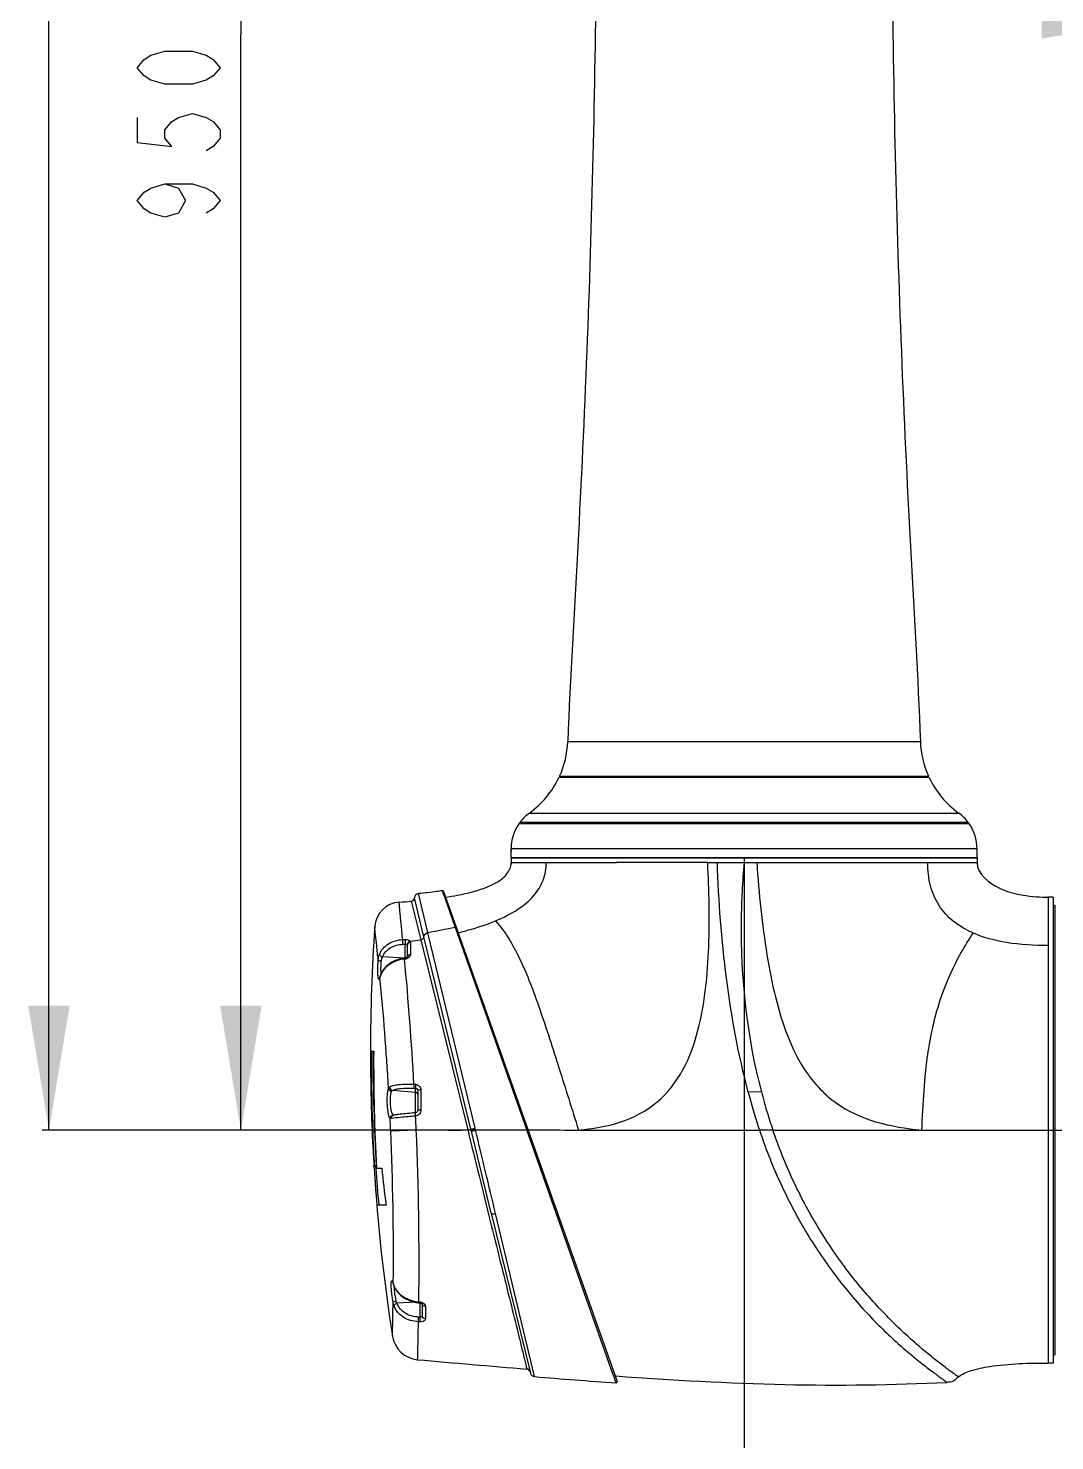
# Model space of a CAD drawing. Header units: millimetres. Extents: x 0 to 1173, y -4 to 841.
# Drawn here: x 931.8 to 1005.9, y 190.2 to 292.3 of the extents above; entities that cross this region are included whole.
import ezdxf

# ---------------------------------------------------------------- set-up
doc = ezdxf.new("R2010")
doc.units = ezdxf.units.MM
doc.header["$LTSCALE"] = 65.395
doc.layers.get('0').update_dxf_attribs({"linetype": 'CONTINUOUS'})
for name, color, linetype in [('J800_DH_BL3', 7, 'CONTINUOUS'), ('J_900_EXP_DH_BL10', 7, 'CONTINUOUS'), ('J_900_EXP_DH_BL9', 7, 'CONTINUOUS'), ('TM20_RUBBER_ARM1_900S_2207_BL13', 7, 'CONTINUOUS'), ('TMA25S_ARM1_756_BL8', 7, 'CONTINUOUS'), ('TMBB_BASE_CNN_BL7', 7, 'CONTINUOUS')]:
    doc.layers.add(name, color=color, linetype=linetype)
doc.styles.get("Standard").update_dxf_attribs({"font": 'txt', "width": 0.8})
doc.dimstyles.new('DIMSTYLE_1', dxfattribs={"dimtxt": 6, "dimasz": 9, "dimexe": 0.5, "dimexo": 0, "dimgap": 1.5, "dimtad": 1, "dimlfac": 6, "dimzin": 0, "dimdsep": 46, "dimtxsty": 'Standard', "dimblk": '_FILLED', "dimblk1": '_FILLED', "dimblk2": '_FILLED', "dimcen": 0.09, "dimadec": 0, "dimazin": 0, "dimtp": 0.01, "dimtm": 0.01, "dimtfac": 1, "dimtofl": 0, "dimtmove": 0, "dimatfit": 3, "dimldrblk": '_FILLED', "dimfxl": 0, "dimtolj": 1, "dimtzin": 0, "dimarcsym": 0})

# ---------------------------------------------------------------- blocks, each defined once
blk = doc.blocks.new('_FILLED')
at = {"color": 0, "linetype": 'ByBlock'}
blk.add_solid([(0, 0), (-1, 0.167), (-1, -0.167)], dxfattribs=at)
blk = doc.blocks.new('*D35')
at = {"color": 2, "linetype": 'Continuous'}
for p, q in [((970.16, 370.98), (946.64, 370.98)), ((947.14, 370.98), (947.14, 291.82)), ((947.14, 212.65), (947.14, 291.82)), ((964.53, 212.65), (946.64, 212.65))]:
    blk.add_line(p, q, dxfattribs=at)
at = {"color": 2, "linetype": 'Continuous', "xscale": 9, "yscale": 9, "zscale": 9}
for p, rotation in [((947.14, 370.98), 90), ((947.14, 212.65), 270)]:
    blk.add_blockref('_FILLED', p, dxfattribs=dict(at, rotation=rotation))
blk = doc.blocks.new('*D34')
at = {"color": 2, "linetype": 'Continuous'}
for p, q in [((988.7, 212.65), (1072.58, 212.65)), ((1072.08, 212.65), (1072.08, 193.07)), ((1072.08, 173.48), (1072.08, 193.07)), ((1013.32, 173.48), (1072.58, 173.48))]:
    blk.add_line(p, q, dxfattribs=at)
at = {"color": 2, "linetype": 'Continuous', "xscale": 9, "yscale": 9, "zscale": 9}
for p, rotation in [((1072.08, 212.65), 90), ((1072.08, 173.48), 270)]:
    blk.add_blockref('_FILLED', p, dxfattribs=dict(at, rotation=rotation))
blk = doc.blocks.new('*D36')
at = {"color": 2, "linetype": 'Continuous'}
for p, q in [((983.5, 232.32), (983.5, 157.01)), ((1025.66, 207.45), (1025.66, 157.01)), ((983.5, 157.51), (971.5, 157.51)), ((971.5, 157.51), (1004.58, 157.51)), ((1077.62, 157.51), (1004.58, 157.51)), ((1025.66, 157.51), (1077.62, 157.51))]:
    blk.add_line(p, q, dxfattribs=at)
at = {"color": 2, "linetype": 'Continuous', "xscale": 9, "yscale": 9, "zscale": 9}
blk.add_blockref('_FILLED', (983.5, 157.51), dxfattribs=at)
at = {"color": 2, "linetype": 'Continuous', "xscale": 9, "yscale": 9, "zscale": 9, "rotation": 180}
blk.add_blockref('_FILLED', (1025.66, 157.51), dxfattribs=at)
blk = doc.blocks.new('*D37')
at = {"color": 2, "linetype": 'Continuous'}
for p, q in [((1014.72, 504.32), (932.77, 504.32)), ((933.27, 504.32), (933.27, 358.48)), ((933.27, 212.65), (933.27, 358.48)), ((964.53, 212.65), (932.77, 212.65))]:
    blk.add_line(p, q, dxfattribs=at)
at = {"color": 2, "linetype": 'Continuous', "xscale": 9, "yscale": 9, "zscale": 9}
for p, rotation in [((933.27, 504.32), 90), ((933.27, 212.65), 270)]:
    blk.add_blockref('_FILLED', p, dxfattribs=dict(at, rotation=rotation))
blk = doc.blocks.new('*D38')
at = {"color": 2, "linetype": 'Continuous'}
for p, q in [((1014, 386.78), (1014, 292.52)), ((1014, 293.02), (1002, 293.02)), ((1002, 293.02), (1019.83, 293.02)), ((1080.64, 293.02), (1019.83, 293.02)), ((1025.66, 239.99), (1025.66, 293.52)), ((1025.66, 293.02), (1080.64, 293.02))]:
    blk.add_line(p, q, dxfattribs=at)
at = {"color": 2, "linetype": 'Continuous', "xscale": 9, "yscale": 9, "zscale": 9}
blk.add_blockref('_FILLED', (1014, 293.02), dxfattribs=at)
at = {"color": 2, "linetype": 'Continuous', "xscale": 9, "yscale": 9, "zscale": 9, "rotation": 180}
blk.add_blockref('_FILLED', (1025.66, 293.02), dxfattribs=at)
blk = doc.blocks.new('TM20_RUBBER_ARM1_900S_2207_BL13', base_point=(618.22, 287.48))
at = {"layer": 'TM20_RUBBER_ARM1_900S_2207_BL13', "color": 7, "linetype": 'Continuous'}
for p, q in [((996.87, 238.12), (970.12, 238.12)), ((999.7, 234.88), (967.29, 234.88)), ((967.29, 234.86), (999.71, 234.86)), ((967.29, 234.86), (967.29, 234.84)), ((999.71, 234.84), (967.29, 234.84)), ((967.66, 234.84), (967.66, 234.82)), ((967.98, 235.55), (999.01, 235.55)), ((999.33, 234.84), (999.33, 234.82)), ((999.71, 234.86), (999.71, 234.84))]:
    blk.add_line(p, q, dxfattribs=at)
for centre, radius, start, end in [((964.09, 240.97), 6.67, 305.6716, 334.7539), ((1002.9, 240.97), 6.67, 205.2461, 234.3284), ((969.83, 232.98), 3.16, 125.6716, 143.189), ((967.32, 234.86), 0.0333, 143.189, 180), ((997.17, 232.98), 3.16, 36.811, 54.3284), ((999.67, 234.86), 0.0333, 0, 36.811)]:
    blk.add_arc(centre, radius, start, end, dxfattribs=at)
blk = doc.blocks.new('J800_DH_BL3', base_point=(619.2996, 358.4824))
at = {"layer": 'J800_DH_BL3', "color": 2, "linetype": 'Continuous'}
for points in [[(945.6397, 289.4158), (945.1397, 288.8158), (944.6397, 288.5158), (943.6397, 288.2158), (941.6397, 288.2158), (940.6397, 288.5158), (940.1397, 288.8158), (939.6397, 289.4158), (940.1397, 290.0158), (940.6397, 290.3157), (941.6397, 290.6158), (943.6397, 290.6158), (944.6397, 290.3157), (945.1397, 290.0158), (945.6397, 289.4158)], [(939.6397, 285.8158), (939.6397, 284.0158), (942.1397, 283.7158), (941.6397, 284.3158), (941.6397, 284.9158), (942.1397, 285.5158), (942.6397, 285.8158), (943.6397, 286.1157), (944.6397, 285.8158), (945.1397, 285.5158), (945.6397, 284.9158), (945.6397, 284.3158), (945.1397, 283.7158), (944.6397, 283.4158)], [(941.6397, 281.0158), (942.6397, 280.7158), (943.1397, 279.8158), (942.6397, 278.9158), (941.6397, 278.6158), (940.6397, 278.9158), (940.1397, 279.2158), (939.6397, 279.8158), (940.1397, 280.4157), (940.6397, 280.7158), (941.6397, 281.0158), (943.6397, 281.0158), (944.6397, 280.7158), (945.1397, 280.4157), (945.6397, 279.8158), (945.1397, 279.2158), (944.6397, 278.9158)]]:
    blk.add_lwpolyline(points, dxfattribs=at)
dim = blk.add_linear_dim(base=(947.1397, 212.6491), p1=(970.1636, 370.9824), p2=(964.5302, 212.6491), angle=270, dimstyle='DIMSTYLE_1', dxfattribs=at)
dim.commit()
dim.dimension.update_dxf_attribs({"geometry": '*D35', "text_midpoint": (947.1397, 277.4158), "dimtype": 160})
blk = doc.blocks.new('TMBB_BASE_CNN_BL7', base_point=(653.7669, 254.0207))
at = {"layer": 'TMBB_BASE_CNN_BL7', "color": 2, "linetype": 'Continuous'}
dim = blk.add_linear_dim(base=(1072.0756, 212.6491), p1=(1013.3164, 173.4824), p2=(988.6969, 212.6491), angle=90, dimstyle='DIMSTYLE_1', dxfattribs=at)
dim.commit()
dim.dimension.update_dxf_attribs({"geometry": '*D34', "text_midpoint": (1072.0756, 178.6658), "dimtype": 160})
blk = doc.blocks.new('TMA25S_ARM1_756_BL8', base_point=(656.9901, 283.1745))
at = {"layer": 'TMA25S_ARM1_756_BL8', "color": 7, "linetype": 'Continuous'}
for p, q in [((996.2377, 240.7123), (970.7561, 240.7123)), ((970.1682, 238.2191), (996.8257, 238.2191)), ((996.7805, 238.1491), (970.2133, 238.1491)), ((999.7718, 234.777), (967.222, 234.777)), ((999.698, 234.8158), (967.2958, 234.8158)), ((1000.3302, 232.9824), (966.6636, 232.9824)), ((966.6636, 232.8491), (966.6636, 232.9824)), ((966.6636, 232.845), (966.6636, 232.8468)), ((966.6636, 232.846), (966.6636, 232.8393)), ((966.6636, 232.8385), (966.6636, 232.845)), ((966.6636, 232.8393), (966.6637, 232.832)), ((966.6637, 232.8276), (966.6636, 232.8385)), ((966.6637, 232.832), (966.6637, 232.8222)), ((966.6637, 232.8145), (966.6637, 232.8276)), ((966.6637, 232.8222), (966.6637, 232.8111)), ((966.6637, 232.8003), (966.6637, 232.8145)), ((966.6637, 232.8111), (966.6637, 232.7987)), ((966.6638, 232.7841), (966.6637, 232.8003)), ((966.6637, 232.7987), (966.6638, 232.7839)), ((966.6638, 232.7658), (966.6638, 232.7841)), ((966.6638, 232.7839), (966.6638, 232.7658)), ((966.6638, 232.3491), (966.6638, 232.7658)), ((1000.3302, 232.3491), (1000.3302, 232.9824)), ((966.6638, 232.3491), (1000.3302, 232.3491)), ((967.5802, 232.3158), (967.5802, 232.3491)), ((999.4136, 232.3158), (999.4136, 232.3491))]:
    blk.add_line(p, q, dxfattribs=at)
for centre, radius, start, end in [((964.0944, 240.9675), 6.6667, 335.653535, 357.80666), ((1002.8995, 240.9675), 6.6667, 182.19334, 204.346465), ((970.2133, 238.1987), 0.0496, 155.653361, 270.00037), ((970.3969, 238.0324), 0.1167, 51.967359, 90), ((996.5969, 238.0324), 0.1167, 90, 128.032641), ((996.7805, 238.1987), 0.0496, 269.99963, 24.346639), ((969.8262, 232.9824), 3.1626, 145.428533, 180), ((967.2958, 234.7262), 0.0896, 89.999776, 145.428409), ((999.698, 234.7262), 0.0896, 34.571591, 90.000224), ((997.1676, 232.9824), 3.1626, 0, 34.571467)]:
    blk.add_arc(centre, radius, start, end, dxfattribs=at)
for points in [[(971.187, 353.6432), (971.851, 344.256), (972.7348, 325.4328), (972.9146, 301.8821), (972.6108, 283.0406), (972.1656, 268.9226), (971.5121, 254.8151), (970.9363, 245.4168), (970.7561, 240.7123)], [(995.8068, 353.6432), (995.1428, 344.256), (994.259, 325.4328), (994.0792, 301.8821), (994.383, 283.0406), (994.8282, 268.9226), (995.4817, 254.8151), (996.0575, 245.4168), (996.2377, 240.7123)]]:
    blk.add_open_spline(points, degree=3, knots=[0, 0, 0, 0, 0.249825, 0.50006062, 0.62509329, 0.75006108, 0.87502042, 1, 1, 1, 1], dxfattribs=at)
at = {"layer": 'TMA25S_ARM1_756_BL8', "color": 2, "linetype": 'Continuous'}
dim = blk.add_linear_dim(base=(1025.6636, 157.5114), p1=(983.4969, 232.3158), p2=(1025.6636, 207.4491), dimstyle='DIMSTYLE_1', dxfattribs=at)
dim.commit()
dim.dimension.update_dxf_attribs({"geometry": '*D36', "text_midpoint": (1048.8242, 157.5114), "dimtype": 160})
blk = doc.blocks.new('J_900_EXP_DH_BL9', base_point=(532.0064, 323.1577))
at = {"layer": 'J_900_EXP_DH_BL9', "color": 7, "linetype": 'Continuous'}
for p, q in [((966.6564, 231.8504), (966.6539, 231.8274)), ((966.6539, 231.827), (966.6545, 231.8326)), ((966.6545, 231.8326), (966.6551, 231.8373)), ((966.6636, 232.3158), (1000.3298, 232.3158)), ((966.6636, 232.3158), (966.6636, 231.9824)), ((966.6636, 231.9824), (974.2744, 231.9824)), ((980.8697, 231.9822), (981.5713, 231.9826)), ((983.4985, 231.9824), (1000.3301, 231.9824)), ((1000.3301, 232.3158), (1000.3301, 231.9824)), ((960.6467, 226.915), (959.9727, 229.7339)), ((961.692, 229.942), (961.7616, 229.7417)), ((961.7616, 229.7417), (961.8443, 229.505)), ((961.7829, 229.8874), (974.318, 194.4893)), ((959.4433, 229.184), (960.1399, 226.4034)), ((960.3586, 226.6225), (959.672, 229.4198)), ((961.8443, 229.505), (961.8976, 229.3527)), ((961.8976, 229.3527), (962.622, 227.2953)), ((1005.3302, 229.4834), (1005.3313, 229.4834)), ((1005.3461, 229.4832), (1005.3415, 229.4832)), ((1005.3435, 229.4832), (1005.3472, 229.4832)), ((1005.3578, 229.483), (1005.3461, 229.4832)), ((1005.3472, 229.4832), (1005.3519, 229.4831)), ((1005.371, 229.4829), (1005.3578, 229.483)), ((1005.8302, 229.4822), (1005.4969, 229.4822)), ((1005.4969, 195.8158), (1005.4969, 229.4822)), ((1005.8302, 229.4822), (1005.8302, 195.816)), ((1005.8302, 228.8991), (1005.9469, 228.8991)), ((1005.9469, 228.8991), (1005.9469, 196.3991)), ((960.3615, 226.6108), (960.3586, 226.6225)), ((963.7561, 212.7075), (960.3615, 226.6108)), ((960.649, 226.903), (960.6472, 226.9151)), ((964.0591, 212.7808), (960.6496, 226.9031)), ((962.622, 227.2952), (962.6445, 227.2314)), ((962.6445, 227.2314), (967.7976, 212.64)), ((959.0114, 225.0805), (959.0114, 226.0798)), ((959.1636, 226.009), (959.1636, 225.1595)), ((959.3877, 226.2129), (959.3877, 225.3259)), ((960.1399, 226.4034), (963.5295, 212.6541)), ((958.9831, 225.0818), (957.3649, 225.1557)), ((958.9345, 225.0754), (958.7688, 225.0471)), ((959.0009, 225.0841), (958.9345, 225.0754)), ((959.0085, 225.0222), (958.9632, 225.0171)), ((959.001, 225.0832), (959.0009, 225.0841)), ((957.1942, 223.7391), (957.1886, 223.7178)), ((957.1907, 223.7256), (957.1909, 223.7266)), ((957.2473, 223.8971), (957.2271, 223.8433)), ((957.2893, 223.9964), (957.2894, 223.9966)), ((956.4969, 218.3433), (956.4971, 218.3433)), ((956.5696, 218.3433), (956.7331, 218.3433)), ((959.7614, 215.371), (958.0905, 215.5131)), ((959.6419, 215.9633), (959.7591, 215.9558)), ((959.6442, 215.6714), (959.7614, 215.664)), ((959.7614, 213.8983), (959.7614, 215.664)), ((959.9136, 215.5064), (959.9136, 214.0647)), ((984.7467, 215.4045), (983.7975, 215.3926)), ((958.2011, 213.7296), (958.1854, 213.727)), ((958.1854, 213.727), (958.1869, 213.7273)), ((957.9628, 212.5937), (959.8126, 212.661)), ((963.7897, 212.57), (963.7561, 212.7075)), ((965.233, 206.6523), (963.7897, 212.57)), ((964.0928, 212.641), (964.0591, 212.7808)), ((967.7976, 212.64), (967.8036, 212.6232)), ((967.8036, 212.6232), (974.02, 194.9828)), ((967.8798, 212.6551), (967.982, 212.655)), ((985.579, 212.6463), (984.6116, 212.6463)), ((956.7632, 209.8876), (956.7528, 210.0499)), ((956.7837, 210.0518), (956.9173, 210.0518)), ((956.8963, 209.8957), (956.8858, 210.0581)), ((956.9463, 209.8988), (957.3174, 209.8988)), ((957.6236, 207.2268), (956.968, 207.2268)), ((965.233, 206.6523), (968.0525, 195.0862)), ((968.3492, 194.833), (965.5353, 206.6218)), ((958.1499, 201.543), (958.1507, 201.6252)), ((958.1507, 201.5223), (958.1565, 201.5032)), ((958.1561, 201.5048), (958.1604, 201.4898)), ((958.2088, 201.3524), (958.2237, 201.3163)), ((958.2236, 201.3164), (958.2298, 201.302)), ((958.2236, 201.3164), (958.2237, 201.3163)), ((958.2298, 201.302), (958.2938, 201.1732)), ((959.7478, 200.2019), (958.4156, 200.141)), ((959.9416, 200.1672), (959.9841, 200.1617)), ((959.9841, 200.1617), (960.0859, 200.1491)), ((959.9922, 200.2239), (960.0714, 200.2141)), ((960.0714, 200.2141), (960.0827, 200.2127)), ((960.0827, 200.2127), (960.0941, 200.2113)), ((960.0948, 199.1351), (960.0948, 200.1491)), ((960.2374, 200.0906), (960.2419, 200.0866)), ((960.2469, 200.0866), (960.2469, 199.2092)), ((960.0948, 199.1351), (959.9709, 199.139)), ((960.474, 199.9096), (960.4735, 199.0056)), ((960.0933, 198.7977), (959.9696, 198.8015)), ((1005.8302, 196.3991), (1005.9469, 196.3991)), ((974.02, 194.9828), (974.0294, 194.9562)), ((974.0294, 194.9562), (974.0504, 194.8965)), ((1005.8302, 195.8158), (1005.4969, 195.8158)), ((974.0504, 194.8965), (974.0988, 194.7596)), ((974.0988, 194.7596), (974.14, 194.6429)), ((974.14, 194.6429), (974.2335, 194.3783)), ((974.1783, 194.8836), (974.2147, 194.881))]:
    blk.add_line(p, q, dxfattribs=at)
for points in [[(983.4693, 231.9791), (983.4724, 231.9801), (983.4756, 231.981), (983.4787, 231.9816), (983.482, 231.9821), (983.4852, 231.9823), (983.4885, 231.9824), (983.4918, 231.9825), (983.4952, 231.9825), (983.4985, 231.9824)], [(959.1524, 226.045), (959.1547, 226.0415), (959.1568, 226.0378), (959.1585, 226.0341), (959.1601, 226.0302), (959.1613, 226.0261), (959.1623, 226.022), (959.163, 226.0178), (959.1634, 226.0134), (959.1636, 226.009)], [(958.7688, 225.0471), (958.6056, 225.0084), (958.4457, 224.9594), (958.2906, 224.9003), (958.1418, 224.8318), (958.0003, 224.7541), (957.8671, 224.6679), (957.7436, 224.5739), (957.6305, 224.4729), (957.5286, 224.3654), (957.4388, 224.2525), (957.3616, 224.1351)], [(959.095, 225.1092), (959.0728, 225.1007), (959.0485, 225.0934), (959.0228, 225.0876), (959.0009, 225.0841)], [(959.1668, 225.1575), (959.1627, 225.1526), (959.1553, 225.1455), (959.1448, 225.137), (959.1312, 225.1278), (959.1145, 225.1184), (959.095, 225.1092)], [(959.1682, 225.1595), (959.1682, 225.1595), (959.1668, 225.1575)], [(957.1886, 223.7178), (957.1846, 223.7034), (957.181, 223.6916), (957.1779, 223.6821), (957.1754, 223.675)], [(957.2271, 223.8433), (957.2094, 223.7906), (957.1942, 223.7391)], [(957.2894, 223.9966), (957.2698, 223.9521), (957.2473, 223.8971)], [(957.3616, 224.1351), (957.2973, 224.0139), (957.2893, 223.9964)], [(959.7609, 213.8983), (959.5996, 213.8836), (959.4516, 213.8698), (959.3057, 213.8559), (959.163, 213.8418), (959.0246, 213.8279), (958.8915, 213.814), (958.7649, 213.8004), (958.646, 213.7872), (958.536, 213.7745), (958.4359, 213.7623), (958.3462, 213.7507), (958.2676, 213.7398), (958.2011, 213.7296)], [(958.1117, 201.6273), (958.112, 201.6268), (958.1133, 201.6243), (958.1157, 201.6194), (958.119, 201.6119), (958.123, 201.6022), (958.1276, 201.5906), (958.1327, 201.5767), (958.1383, 201.5607), (958.1443, 201.5427), (958.1507, 201.5223)], [(958.1604, 201.4898), (958.1743, 201.4461), (958.1905, 201.4001), (958.2088, 201.3524)], [(958.2938, 201.1732), (958.3719, 201.0481), (958.464, 200.9276), (958.5693, 200.8126), (958.6869, 200.7044), (958.816, 200.6037), (958.9559, 200.5112), (959.1048, 200.428), (959.2616, 200.3545), (959.4254, 200.2912), (959.5942, 200.2387), (959.7667, 200.1974), (959.9416, 200.1672)], [(960.0859, 200.1491), (960.0961, 200.1477), (960.1226, 200.1427), (960.148, 200.136), (960.1716, 200.1279)], [(960.1716, 200.1279), (960.1926, 200.1188), (960.2108, 200.1092), (960.2258, 200.0996), (960.2374, 200.0906)]]:
    blk.add_lwpolyline(points, dxfattribs=at)
for centre, radius, start, end in [((965.3978, 231.9829), 1.2656, 348.426814, 352.41354), ((965.3982, 231.9825), 1.2654, 356.22189, 359.997656), ((960.0049, 229.4021), 0.3333, 95.543179, 176.955475), ((961.7043, 229.8596), 0.0833, 19.5, 98.478617), ((958.7016, 227.2221), 1.9006, 93.852887, 176.101657), ((955.0791, 281.1861), 52.1849, 273.839938, 274.797263), ((959.4224, 229.4331), 0.25, 274.810229, 356.955475), ((1005.4687, 237.727), 8.2448, 269.321191, 269.617177), ((1005.4968, 243.876), 14.3938, 269.668906, 270.000624), ((1089.8302, 218.2864), 133.3333, 176.101657, 179.975551), ((957.7127, 261.9819), 35.588, 271.800947, 272.08717), ((957.7245, 260.5338), 34.478, 271.842373, 272.139136), ((953.9274, 268.4246), 42.4773, 277.347823, 278.409735), ((959.3108, 222.3173), 2.7217, 97.337431, 100.535173), ((721.491, 202.6609), 238.5222, 3.197051, 5.378013), ((958.9278, 225.6362), 0.6189, 277.487544, 281.336507), ((958.9283, 225.6344), 0.617, 281.328396, 285.099812), ((958.9341, 225.613), 0.5948, 285.091854, 288.928226), ((958.9486, 225.5723), 0.5516, 288.877515, 297.057488), ((959.3103, 225.1353), 0.1467, 170.806516, 179.96652), ((957.3769, 223.6787), 0.192, 165.883554, 181.34096), ((958.1773, 223.4369), 1.0204, 165.095973, 166.541058), ((754.8663, 203.9837), 203.2746, 3.29445, 5.558782), ((959.2192, 223.0703), 2.1262, 155.756119, 156.773184), ((958.4611, 223.4116), 1.2947, 153.487115, 155.752436), ((1077.1765, 218.363), 120.6794, 180.009358, 183.308194), ((1085.7861, 217.5303), 129.219, 179.639519, 183.317829), ((1085.7879, 217.5299), 129.0873, 179.638956, 183.321022), ((1088.331, 217.4415), 131.601, 179.607376, 183.285701), ((1026.9632, 226.6945), 44.6208, 194.67212, 198.350892), ((1023.8631, 225.6922), 40.4466, 194.735178, 196.876106), ((1069.7478, 217.2475), 113.2241, 181.282499, 182.96159), ((808.4339, 206.3429), 149.6595, 2.393758, 2.73513), ((958.1775, 213.7846), 0.0553, 236.445508, 242.497223), ((683.8642, 199.7782), 276.249, 2.672932, 2.880946), ((1022.5771, 225.3013), 39.1025, 196.8751, 198.883011), ((749.1751, 203.5319), 208.9843, 359.477244, 2.4852), ((737.3206, 203.2291), 222.6919, 359.226783, 2.427424), ((962.6535, 743.19), 530.5366, 269.693197, 270.094608), ((-1239.2167, -318.5755), 2266.4429, 13.3988025, 13.5552757), ((1069.7913, 217.2498), 113.2676, 182.961586, 183.644468), ((1077.1988, 218.3648), 120.7017, 183.308415, 183.949196), ((1089.8302, 218.2864), 133.3333, 183.612339, 188.853373), ((1069.8656, 217.2547), 113.3421, 183.726798, 185.075842), ((1069.8755, 217.2542), 113.2186, 183.726461, 185.075496), ((1069.5037, 221.4029), 112.7746, 185.854914, 187.221343), ((956.343, 201.0074), 1.8847, 16.5082, 18.241094), ((958.3129, 201.5498), 0.1631, 182.208509, 196.025418), ((959.3035, 201.8647), 1.1975, 195.57498, 196.478715), ((959.8613, 202.0555), 1.7872, 200.653068, 202.159311), ((960, 202.1116), 1.9368, 202.148488, 202.87297), ((959.445, 201.8784), 1.3349, 202.909627, 208.291614), ((959.541, 201.93), 1.4439, 208.289797, 213.388257), ((960.3233, 203.0363), 2.8318, 260.012725, 263.284027), ((960.018, 199.5991), 0.6169, 75.141084, 82.913176), ((960.3909, 200.0995), 0.144, 180.009507, 184.963419), ((960.0641, 199.7157), 0.4911, 58.75201, 63.093911), ((960.0896, 198.0777), 2.0283, 188.853373, 264.945416), ((1071.6395, 1450.6189), 1259.5268, 264.9107858, 265.2712131), ((967.7845, 195.1302), 0.25, 13.7, 85.283902), ((968.3764, 195.1652), 0.3333, 193.7, 265.322346), ((1013.5569, 741.666), 548.6986, 265.274003, 265.890282), ((974.2395, 194.4615), 0.0833, 265.907175, 19.5)]:
    blk.add_arc(centre, radius, start, end, dxfattribs=at)
for points, knots in [([(964.9115, 230.2084), (965.115, 230.2891), (965.5838, 230.5026), (966.255, 230.9385), (966.5818, 231.4562), (966.6377, 231.7289)], [0, 0, 0, 0, 0.2761088, 0.64886318, 1, 1, 1, 1]), ([(965.5351, 227.7649), (966.0924, 227.9962), (967.0892, 228.4921), (968.3029, 229.4808), (969.0552, 230.6674), (969.2065, 231.551), (969.2065, 231.9824)], [0, 0, 0, 0, 0.3049706, 0.559332, 0.78192199, 1, 1, 1, 1]), ([(966.6609, 231.8991), (966.6603, 231.891), (966.6589, 231.8747), (966.6573, 231.8585), (966.6564, 231.8504)], [0, 0, 0, 0, 0.49735982, 1, 1, 1, 1]), ([(966.6569, 231.8513), (966.6573, 231.8561), (966.658, 231.8664), (966.6583, 231.8767), (966.6585, 231.8822)], [0, 0, 0, 0, 0.46159016, 1, 1, 1, 1]), ([(971.5334, 212.6529), (972.544, 212.7369), (974.5605, 213.058), (977.3373, 214.4793), (979.2325, 216.9576), (980.2479, 219.8479), (980.7652, 222.8534), (981.0476, 226.9059), (980.9759, 229.9547), (980.8696, 231.9821)], [0, 0, 0, 0, 0.12508224, 0.24969369, 0.37433503, 0.49940917, 0.62454178, 0.74958975, 1, 1, 1, 1]), ([(980.8697, 231.9822), (979.7254, 231.9823), (977.527, 231.9784), (975.3284, 231.9963), (974.2744, 231.9824)], [0, 0, 0, 0, 0.52048619, 1, 1, 1, 1]), ([(981.5713, 231.9826), (981.8871, 231.9826), (982.5195, 231.973), (983.153, 231.9979), (983.4693, 231.9791)], [0, 0, 0, 0, 0.49915667, 1, 1, 1, 1]), ([(983.7975, 215.3926), (983.0858, 218.0955), (982.0858, 223.6117), (981.6533, 229.1911), (981.5713, 231.9831)], [0, 0, 0, 0, 0.50016001, 1, 1, 1, 1]), ([(983.4986, 231.9824), (983.3757, 230.5951), (983.0849, 225.0473), (983.687, 219.431), (984.7467, 215.4045)], [0, 0, 0, 0, 0.25066108, 1, 1, 1, 1]), ([(984.4165, 231.9825), (984.5731, 229.748), (984.8869, 226.4897), (985.7036, 222.3004), (986.5764, 219.4056), (987.9125, 216.6934), (990.0612, 214.418), (993.0409, 213.0884), (995.2136, 212.7554), (996.3378, 212.6475)], [0, 0, 0, 0, 0.26501123, 0.38651071, 0.50447488, 0.62188778, 0.74140561, 0.866381, 1, 1, 1, 1]), ([(1000.0529, 226.8943), (999.5418, 227.1151), (998.6014, 227.6486), (997.5114, 228.8316), (996.8789, 230.3229), (996.767, 231.4137), (996.767, 231.9824)], [0, 0, 0, 0, 0.25909859, 0.49616193, 0.7352809, 1, 1, 1, 1]), ([(1000.3301, 231.9824), (1000.3301, 231.1451), (1001.7033, 230.0966), (1003.5365, 229.5949), (1004.6915, 229.491), (1005.3302, 229.4834)], [0, 0, 0, 0, 0.424648, 0.67606572, 1, 1, 1, 1]), ([(961.692, 229.942), (961.5578, 229.922), (960.9861, 229.8412), (960.4122, 229.7766), (959.9727, 229.7339)], [0, 0, 0, 0, 0.23509532, 1, 1, 1, 1]), ([(961.9146, 229.47), (962.2094, 229.5157), (963.2233, 229.6916), (964.2315, 229.9388), (964.9115, 230.2084)], [0, 0, 0, 0, 0.28970895, 1, 1, 1, 1]), ([(958.8311, 226.4115), (958.793, 226.7998), (958.7404, 227.3437), (958.6738, 228.0153), (958.6361, 228.3995), (958.6091, 228.6993), (958.5893, 228.8992), (958.5829, 229.012), (958.5738, 229.0708), (958.5804, 229.0954), (958.5703, 229.1181), (958.5739, 229.1183)], [0, 0, 0, 0, 0.43057423, 0.60271334, 0.74480882, 0.85610518, 0.93597501, 0.96398614, 0.98399476, 0.99599877, 1, 1, 1, 1]), ([(962.8352, 226.9158), (963.0842, 226.9751), (963.9988, 227.2081), (964.8997, 227.5012), (965.5351, 227.7649)], [0, 0, 0, 0, 0.27126289, 1, 1, 1, 1]), ([(965.5351, 227.7649), (966.2545, 226.9824), (967.4603, 224.8721), (968.8161, 221.248), (970.1552, 217.0709), (971.0592, 214.1501), (971.5334, 212.6529)], [0, 0, 0, 0, 0.19517784, 0.43846061, 0.71162211, 1, 1, 1, 1]), ([(957.06, 224.9384), (957.025, 225.2829), (956.9641, 225.8355), (956.8811, 226.7234), (956.8359, 226.9422), (956.809, 227.4042), (956.8054, 227.3513)], [0, 0, 0, 0, 0.42805475, 0.74163398, 0.93436511, 1, 1, 1, 1]), ([(960.1399, 226.4034), (960.1691, 226.4084), (960.2717, 226.4398), (960.3567, 226.5446), (960.3586, 226.6225)], [0, 0, 0, 0, 0.27565114, 1, 1, 1, 1]), ([(960.3586, 226.6225), (960.3611, 226.7257), (960.4725, 226.8651), (960.6081, 226.9079), (960.6467, 226.915)], [0, 0, 0, 0, 0.72471871, 1, 1, 1, 1]), ([(960.3615, 226.6108), (960.364, 226.714), (960.4754, 226.8533), (960.611, 226.8961), (960.6496, 226.9031)], [0, 0, 0, 0, 0.72463885, 1, 1, 1, 1]), ([(962.7151, 227.2549), (962.7099, 227.2696), (962.6928, 227.3027), (962.6509, 227.2947), (962.6401, 227.2831)], [0, 0, 0, 0, 0.49638132, 1, 1, 1, 1]), ([(996.3382, 212.6475), (996.4334, 214.5371), (996.593, 217.9001), (997.5941, 222.2235), (998.8952, 225.0371), (999.7463, 226.4117), (1000.0529, 226.8943)], [0, 0, 0, 0, 0.38024216, 0.67520022, 0.88509812, 1, 1, 1, 1]), ([(1000.0529, 226.8943), (1000.8143, 226.5654), (1002.6268, 226.1046), (1004.4782, 225.9999), (1005.4969, 225.9999)], [0, 0, 0, 0, 0.44879504, 1, 1, 1, 1]), ([(957.1501, 225.3459), (957.2734, 225.6523), (957.7703, 226.2058), (958.4706, 226.3962), (958.8311, 226.4115)], [0, 0, 0, 0, 0.4778495, 1, 1, 1, 1]), ([(957.3649, 225.1557), (957.4724, 225.4223), (957.9074, 225.9032), (958.5189, 226.0632), (958.833, 226.0737)], [0, 0, 0, 0, 0.47771054, 1, 1, 1, 1]), ([(958.831, 226.4115), (958.8277, 226.3893), (958.8196, 226.2767), (958.8233, 226.1635), (958.833, 226.0737)], [0, 0, 0, 0, 0.19837129, 1, 1, 1, 1]), ([(959.0088, 226.4174), (959.0055, 226.3953), (958.9976, 226.2827), (959.0016, 226.1695), (959.0114, 226.0798)], [0, 0, 0, 0, 0.19848553, 1, 1, 1, 1]), ([(959.0088, 226.4174), (959.0465, 226.4187), (959.1697, 226.4139), (959.3086, 226.3691), (959.3598, 226.2973)], [0, 0, 0, 0, 0.29924471, 1, 1, 1, 1]), ([(959.0114, 226.0798), (959.0383, 226.084), (959.0813, 226.1039), (959.1275, 226.0589), (959.1221, 226.0433)], [0, 0, 0, 0, 0.6213515, 1, 1, 1, 1]), ([(959.3877, 226.2129), (959.3302, 226.208), (959.2198, 226.1688), (959.1636, 226.0595), (959.1636, 226.009)], [0, 0, 0, 0, 0.53329158, 1, 1, 1, 1]), ([(957.1608, 223.5958), (957.1525, 223.5739), (957.1385, 223.5171), (957.0759, 223.5622), (957.0707, 223.636), (957.049, 223.7426), (957.0406, 223.8883), (957.0304, 224.1383), (957.0346, 224.4925), (957.0491, 224.7863), (957.06, 224.9384)], [0, 0, 0, 0, 0.04699127, 0.07260333, 0.11931323, 0.19280328, 0.29108636, 0.41064519, 0.6944397, 1, 1, 1, 1]), ([(957.06, 224.9381), (957.0697, 224.9127), (957.1651, 224.8928), (957.2345, 224.8781), (957.2867, 224.8736)], [0, 0, 0, 0, 0.34163961, 1, 1, 1, 1]), ([(957.1501, 225.3459), (957.1517, 225.3273), (957.1924, 225.2335), (957.2893, 225.1811), (957.3649, 225.1557)], [0, 0, 0, 0, 0.18997001, 1, 1, 1, 1]), ([(957.2607, 224.2107), (957.2597, 224.2624), (957.2592, 224.4836), (957.2713, 224.7048), (957.2867, 224.8736)], [0, 0, 0, 0, 0.23375538, 1, 1, 1, 1]), ([(958.8132, 224.9931), (958.6655, 224.9657), (958.1308, 224.8214), (957.6274, 224.4884), (957.3991, 224.1536)], [0, 0, 0, 0, 0.27041191, 1, 1, 1, 1]), ([(958.9633, 225.0167), (958.9614, 225.0319), (958.967, 225.0465), (958.9506, 225.077), (958.9558, 225.0782)], [0, 0, 0, 0, 0.74161522, 1, 1, 1, 1]), ([(959.0084, 225.0226), (959.0067, 225.0365), (959.0042, 225.0567), (959.0016, 225.0769), (959.001, 225.0832)], [0, 0, 0, 0, 0.68875666, 1, 1, 1, 1]), ([(959.3877, 225.3259), (959.3603, 225.3237), (959.2666, 225.3063), (959.1764, 225.2266), (959.1655, 225.1587)], [0, 0, 0, 0, 0.28532677, 1, 1, 1, 1]), ([(959.3877, 225.3259), (959.3877, 225.3029), (959.3663, 225.1964), (959.2735, 225.119), (959.1995, 225.0811)], [0, 0, 0, 0, 0.21637163, 1, 1, 1, 1]), ([(957.2806, 223.9433), (957.2799, 223.9525), (957.2805, 223.9707), (957.2857, 223.9883), (957.2893, 223.9964)], [0, 0, 0, 0, 0.50875013, 1, 1, 1, 1]), ([(957.9229, 213.4845), (957.8902, 213.5131), (957.8425, 213.6272), (957.7616, 213.9461), (957.7109, 214.4778), (957.7132, 215.0955), (957.7496, 215.5066), (957.8049, 215.6654)], [0, 0, 0, 0, 0.05888272, 0.15883332, 0.45095494, 0.77243132, 1, 1, 1, 1]), ([(957.8747, 215.7584), (957.9542, 215.8101), (958.1802, 215.8841), (958.7695, 215.9792), (959.2771, 215.9807), (959.6419, 215.9633)], [0, 0, 0, 0, 0.15868296, 0.38938256, 1, 1, 1, 1]), ([(958.1065, 213.782), (958.0458, 213.8724), (957.9822, 214.1489), (957.931, 214.5883), (957.941, 215.044), (957.9805, 215.3382), (958.0294, 215.4477)], [0, 0, 0, 0, 0.19274026, 0.4857874, 0.78779352, 1, 1, 1, 1]), ([(958.0905, 215.5131), (958.1606, 215.558), (958.3597, 215.6205), (958.8781, 215.6968), (959.324, 215.6915), (959.6442, 215.6714)], [0, 0, 0, 0, 0.15836678, 0.38897783, 1, 1, 1, 1]), ([(959.6416, 215.9633), (959.6364, 215.9025), (959.6359, 215.8066), (959.6309, 215.7054), (959.6442, 215.6714)], [0, 0, 0, 0, 0.62608511, 1, 1, 1, 1]), ([(959.7591, 215.9558), (959.7539, 215.895), (959.7533, 215.7991), (959.7483, 215.698), (959.7614, 215.664)], [0, 0, 0, 0, 0.62617211, 1, 1, 1, 1]), ([(959.7591, 215.9558), (959.8591, 215.9494), (960.062, 215.8573), (960.1403, 215.649), (960.1403, 215.5493)], [0, 0, 0, 0, 0.50134013, 1, 1, 1, 1]), ([(959.7614, 215.664), (959.8006, 215.6628), (959.8825, 215.6293), (959.9136, 215.5462), (959.9136, 215.5064)], [0, 0, 0, 0, 0.49538372, 1, 1, 1, 1]), ([(960.1403, 215.5493), (960.0863, 215.5485), (960.0291, 215.5385), (959.9136, 215.5301), (959.9136, 215.5064)], [0, 0, 0, 0, 0.69438228, 1, 1, 1, 1]), ([(957.9229, 213.4845), (957.9226, 213.5449), (957.9689, 213.6698), (958.087, 213.7314), (958.147, 213.7386)], [0, 0, 0, 0, 0.50005401, 1, 1, 1, 1]), ([(957.9906, 213.474), (957.9882, 213.5317), (958.0228, 213.6515), (958.1303, 213.7173), (958.1854, 213.727)], [0, 0, 0, 0, 0.50821908, 1, 1, 1, 1]), ([(959.7641, 213.6624), (959.3972, 213.6312), (958.8058, 213.5733), (958.2135, 213.513), (957.9906, 213.474)], [0, 0, 0, 0, 0.61928392, 1, 1, 1, 1]), ([(958.1266, 213.7563), (958.1231, 213.7601), (958.1161, 213.7684), (958.1097, 213.7772), (958.1065, 213.782)], [0, 0, 0, 0, 0.47686964, 1, 1, 1, 1]), ([(958.147, 213.7386), (958.1434, 213.7409), (958.1363, 213.7465), (958.1298, 213.7528), (958.1266, 213.7563)], [0, 0, 0, 0, 0.47549587, 1, 1, 1, 1]), ([(958.1971, 213.7286), (958.1889, 213.7279), (958.1734, 213.7278), (958.1583, 213.7323), (958.152, 213.7356)], [0, 0, 0, 0, 0.53493173, 1, 1, 1, 1]), ([(959.764, 213.6624), (959.7589, 213.7179), (959.7499, 213.7988), (959.7565, 213.8633), (959.7546, 213.8977), (959.7609, 213.8983)], [0, 0, 0, 0, 0.7054148, 0.91962697, 1, 1, 1, 1]), ([(960.1415, 214.0838), (960.1416, 213.9826), (960.0651, 213.7728), (959.8645, 213.6725), (959.764, 213.6627)], [0, 0, 0, 0, 0.50049807, 1, 1, 1, 1]), ([(960.1415, 214.0838), (960.0873, 214.0834), (960.0083, 214.0845), (959.9468, 214.072), (959.9136, 214.0708), (959.9136, 214.0647)], [0, 0, 0, 0, 0.70707878, 0.92024054, 1, 1, 1, 1]), ([(963.5295, 212.6541), (963.5574, 212.6609), (963.633, 212.6781), (963.7077, 212.7005), (963.7561, 212.7075)], [0, 0, 0, 0, 0.36939838, 1, 1, 1, 1]), ([(963.5295, 212.6541), (963.8003, 211.5538), (964.3352, 209.3866), (965.1196, 206.2219), (965.8534, 203.2681), (966.5043, 200.6469), (966.9823, 198.7218), (967.2959, 197.4503), (967.4806, 196.7082), (967.6078, 196.1727), (967.7326, 195.7034), (967.7449, 195.5831), (967.8182, 195.3555), (967.8051, 195.3793)], [0, 0, 0, 0, 0.19102438, 0.37628594, 0.54966699, 0.70403376, 0.83182657, 0.88341791, 0.92581417, 0.95859901, 0.9816981, 0.99541353, 1, 1, 1, 1]), ([(963.7561, 212.7075), (963.766, 212.7096), (963.8669, 212.7345), (963.9679, 212.7586), (964.0591, 212.7808)], [0, 0, 0, 0, 0.09710394, 1, 1, 1, 1]), ([(963.7897, 212.57), (963.7997, 212.5712), (963.9006, 212.5966), (964.0017, 212.6188), (964.0928, 212.641)], [0, 0, 0, 0, 0.09680597, 1, 1, 1, 1]), ([(967.7976, 212.6391), (967.4811, 212.6395), (966.2462, 212.6409), (965.0112, 212.6418), (964.0928, 212.6424)], [0, 0, 0, 0, 0.25627248, 1, 1, 1, 1]), ([(967.8798, 212.6703), (967.8827, 212.6622), (967.8316, 212.6623), (967.817, 212.6469), (967.7976, 212.64)], [0, 0, 0, 0, 0.29614497, 1, 1, 1, 1]), ([(967.982, 212.655), (968.2716, 212.6549), (969.4555, 212.6543), (970.6393, 212.6535), (971.5334, 212.6529)], [0, 0, 0, 0, 0.24467034, 1, 1, 1, 1]), ([(971.5334, 212.6529), (972.5553, 212.6522), (976.9147, 212.6488), (981.2741, 212.6465), (984.6116, 212.6463)], [0, 0, 0, 0, 0.2344082, 1, 1, 1, 1]), ([(984.6116, 212.6463), (985.0263, 211.4016), (985.9733, 208.974), (987.7436, 205.5537), (989.7861, 202.4558), (991.6689, 200.1611), (993.2085, 198.5476), (994.3092, 197.4947), (995.3487, 196.5849), (996.2799, 195.827), (996.971, 195.2973), (997.4281, 194.9564), (997.6952, 194.7625), (997.8847, 194.6189), (998.0548, 194.5057), (998.0893, 194.4597), (998.1722, 194.4164), (998.1614, 194.4158)], [0, 0, 0, 0, 0.17032567, 0.33756348, 0.49908298, 0.65115884, 0.72218602, 0.78852074, 0.84883844, 0.90144558, 0.94444225, 0.96167746, 0.97578637, 0.9866282, 0.99420804, 0.998597, 1, 1, 1, 1]), ([(985.579, 212.6463), (986.5657, 212.6463), (990.1519, 212.6464), (993.7382, 212.6469), (996.3378, 212.6475)], [0, 0, 0, 0, 0.27511526, 1, 1, 1, 1]), ([(998.9843, 194.8197), (998.9762, 194.8186), (998.9476, 194.8512), (998.8708, 194.8857), (998.7427, 194.9854), (998.5529, 195.1162), (998.3059, 195.2989), (997.8664, 195.6264), (997.2017, 196.1421), (996.2972, 196.8837), (995.2804, 197.7749), (994.195, 198.8035), (992.6671, 200.3822), (990.7908, 202.6301), (988.7401, 205.6666), (986.9569, 209.028), (985.999, 211.4189), (985.579, 212.6463)], [0, 0, 0, 0, 0.0010772, 0.00483045, 0.01176096, 0.02199976, 0.03556185, 0.05230985, 0.09455183, 0.1468032, 0.20703058, 0.2733726, 0.34456344, 0.49756401, 0.66002044, 0.82839714, 1, 1, 1, 1]), ([(996.3382, 212.6474), (997.2944, 212.6476), (1000.3473, 212.6483), (1003.4002, 212.6491), (1005.4969, 212.6491)], [0, 0, 0, 0, 0.31319714, 1, 1, 1, 1]), ([(965.233, 206.6523), (965.2414, 206.6181), (965.3782, 206.5947), (965.4674, 206.6084), (965.5353, 206.6218)], [0, 0, 0, 0, 0.33700812, 1, 1, 1, 1]), ([(958.1362, 200.1836), (958.0996, 200.3919), (958.0548, 200.7016), (958.0162, 201.1026), (957.9967, 201.3573), (958.0016, 201.5656), (957.997, 201.6792), (958.0434, 201.7825), (958.0765, 201.7314), (958.0861, 201.7136)], [0, 0, 0, 0, 0.383874, 0.56831552, 0.72872978, 0.85272241, 0.9313765, 0.9633209, 1, 1, 1, 1]), ([(958.2155, 201.3588), (958.2154, 201.3515), (958.2167, 201.337), (958.2209, 201.323), (958.2236, 201.3164)], [0, 0, 0, 0, 0.50524725, 1, 1, 1, 1]), ([(958.3608, 200.3029), (958.3141, 200.5121), (958.2665, 200.7881), (958.2373, 201.0662), (958.2321, 201.1311)], [0, 0, 0, 0, 0.76680293, 1, 1, 1, 1]), ([(958.3355, 201.1354), (958.4099, 201.0224), (958.801, 200.5743), (959.3851, 200.3261), (959.8322, 200.2474)], [0, 0, 0, 0, 0.22965275, 1, 1, 1, 1]), ([(958.0855, 197.7656), (958.0932, 197.7163), (958.0853, 198.164), (958.1104, 198.3815), (958.1187, 199.2762), (958.1312, 199.8343), (958.1362, 200.1836)], [0, 0, 0, 0, 0.06179167, 0.25178376, 0.56671565, 1, 1, 1, 1]), ([(958.1361, 200.1837), (958.1399, 200.2156), (958.2293, 200.2707), (958.3069, 200.293), (958.3608, 200.3029)], [0, 0, 0, 0, 0.36907737, 1, 1, 1, 1]), ([(958.1985, 199.9501), (958.1988, 199.9687), (958.2368, 200.0658), (958.3382, 200.1169), (958.4156, 200.141)], [0, 0, 0, 0, 0.18674404, 1, 1, 1, 1]), ([(959.9709, 199.139), (959.6342, 199.1495), (958.9775, 199.3246), (958.522, 199.8524), (958.4156, 200.141)], [0, 0, 0, 0, 0.52276684, 1, 1, 1, 1]), ([(959.9923, 200.2239), (959.9904, 200.2085), (959.9812, 200.1958), (959.9895, 200.1614), (959.9841, 200.1617)], [0, 0, 0, 0, 0.74147712, 1, 1, 1, 1]), ([(960.0941, 200.2113), (960.0921, 200.1959), (960.0829, 200.1832), (960.0913, 200.1488), (960.0859, 200.1491)], [0, 0, 0, 0, 0.74149656, 1, 1, 1, 1]), ([(960.474, 199.9096), (960.4452, 199.9116), (960.3477, 199.9288), (960.2536, 200.0162), (960.2474, 200.0871)], [0, 0, 0, 0, 0.2884256, 1, 1, 1, 1]), ([(960.3189, 200.1355), (960.3421, 200.1214), (960.4174, 200.0676), (960.474, 199.9758), (960.474, 199.9096)], [0, 0, 0, 0, 0.29129522, 1, 1, 1, 1]), ([(959.9696, 198.8015), (959.5856, 198.8156), (958.8383, 199.0191), (958.3198, 199.621), (958.1985, 199.9501)], [0, 0, 0, 0, 0.52283067, 1, 1, 1, 1]), ([(959.9695, 198.8015), (959.9662, 198.8236), (959.9581, 198.9361), (959.9616, 199.0492), (959.9709, 199.139)], [0, 0, 0, 0, 0.19865557, 1, 1, 1, 1]), ([(960.0933, 198.7977), (960.09, 198.8199), (960.0819, 198.9323), (960.0854, 199.0454), (960.0948, 199.1351)], [0, 0, 0, 0, 0.19875286, 1, 1, 1, 1]), ([(960.2469, 199.2092), (960.2469, 199.1689), (960.1707, 199.1258), (960.114, 199.1324), (960.0948, 199.1351)], [0, 0, 0, 0, 0.67488708, 1, 1, 1, 1]), ([(960.4735, 199.0056), (960.4155, 199.01), (960.3041, 199.0486), (960.2469, 199.1584), (960.2469, 199.2092)], [0, 0, 0, 0, 0.53383277, 1, 1, 1, 1]), ([(959.9109, 196.0574), (959.9072, 196.0577), (959.9136, 196.0803), (959.9086, 196.1054), (959.9141, 196.1643), (959.9153, 196.2778), (959.9212, 196.4792), (959.9272, 196.7822), (959.9361, 197.1715), (959.9511, 197.8538), (959.9621, 198.4065), (959.9696, 198.8015)], [0, 0, 0, 0, 0.00403881, 0.01597599, 0.03584267, 0.06363938, 0.14299377, 0.25390914, 0.39587692, 0.56816876, 1, 1, 1, 1]), ([(960.4735, 199.0056), (960.4735, 198.9757), (960.4145, 198.8208), (960.2176, 198.794), (960.0933, 198.7977)], [0, 0, 0, 0, 0.19349376, 1, 1, 1, 1]), ([(998.9843, 194.8197), (999.2432, 195.0223), (999.9992, 195.3396), (1002.1742, 195.7712), (1004.0787, 195.8158), (1005.4969, 195.8158)], [0, 0, 0, 0, 0.14819772, 0.36080953, 1, 1, 1, 1]), ([(974.2147, 194.881), (978.2906, 194.5888), (986.269, 194.1275), (994.2644, 194.2302), (998.1614, 194.4158)], [0, 0, 0, 0, 0.51157748, 1, 1, 1, 1]), ([(998.9843, 194.8197), (998.8586, 194.7214), (998.6579, 194.4499), (998.3172, 194.4232), (998.1614, 194.4158)], [0, 0, 0, 0, 0.50575723, 1, 1, 1, 1])]:
    blk.add_open_spline(points, degree=3, knots=knots, dxfattribs=at)
for points in [[(962.622, 227.2953), (961.9695, 227.1416), (961.3108, 227.0134), (960.6496, 226.9031)], [(959.3598, 226.2973), (959.2557, 226.2654), (959.1528, 226.1539), (959.1524, 226.045)], [(959.3598, 226.2973), (959.3761, 226.2744), (959.391, 226.238), (959.3758, 226.2144)], [(957.06, 224.9385), (957.0705, 225.0772), (957.0982, 225.2168), (957.1501, 225.3459)], [(957.2867, 224.8736), (957.2956, 224.9708), (957.3201, 225.069), (957.3649, 225.1557)], [(957.1849, 223.6743), (957.1781, 223.6478), (957.1705, 223.6214), (957.1608, 223.5958)], [(957.2164, 223.7818), (957.2071, 223.7546), (957.1986, 223.7271), (957.1913, 223.6993)], [(957.2654, 223.9088), (957.2475, 223.8671), (957.231, 223.8248), (957.2164, 223.7818)], [(957.2662, 224.0725), (957.2634, 224.1185), (957.2617, 224.1646), (957.2607, 224.2107)], [(957.2754, 223.9645), (957.2713, 224.0004), (957.2684, 224.0365), (957.2662, 224.0725)], [(957.3991, 224.1536), (957.3633, 224.1012), (957.3308, 224.0463), (957.3025, 223.9896)], [(957.8049, 215.6655), (957.8154, 215.5618), (957.9262, 215.4625), (958.0294, 215.4476)], [(957.805, 215.6657), (957.8181, 215.702), (957.8423, 215.7373), (957.8747, 215.7584)], [(957.8747, 215.7584), (957.8801, 215.6496), (957.983, 215.5304), (958.0905, 215.5131)], [(958.0294, 215.4477), (958.0412, 215.4751), (958.0637, 215.5001), (958.0905, 215.5131)], [(959.9136, 215.2095), (959.9136, 215.2835), (959.8351, 215.3647), (959.7614, 215.371)], [(960.1403, 215.5493), (960.1405, 215.0608), (960.1409, 214.5723), (960.1415, 214.0838)], [(957.9906, 213.474), (957.9681, 213.47), (957.9414, 213.4711), (957.9229, 213.4845)], [(959.9136, 214.0647), (959.9136, 213.9896), (959.8363, 213.9053), (959.7614, 213.8983)], [(958.0861, 201.7136), (958.1059, 201.6768), (958.1198, 201.637), (958.1329, 201.5974)], [(958.1552, 201.525), (958.1652, 201.4913), (958.1765, 201.458), (958.1889, 201.4251)], [(958.2321, 201.1311), (958.2271, 201.1947), (958.2234, 201.2585), (958.2229, 201.3223)], [(958.1985, 199.9501), (958.1706, 200.0257), (958.1503, 200.1043), (958.1362, 200.1836)], [(958.4156, 200.141), (958.3913, 200.1925), (958.3733, 200.2473), (958.3608, 200.3029)], [(960.1762, 200.1954), (960.2141, 200.1853), (960.2513, 200.1714), (960.2864, 200.1536)]]:
    blk.add_open_spline(points, degree=3, dxfattribs=at)
at = {"layer": 'J_900_EXP_DH_BL9', "color": 2, "linetype": 'Continuous'}
dim = blk.add_linear_dim(base=(933.2718, 504.3158), p1=(964.5302, 212.6491), p2=(1014.7219, 504.3158), angle=90, dimstyle='DIMSTYLE_1', dxfattribs=at)
dim.commit()
dim.dimension.update_dxf_attribs({"geometry": '*D37', "text_midpoint": (933.2718, 341.6824), "dimtype": 160})
blk = doc.blocks.new('J_900_EXP_DH_BL10', base_point=(658.2783, 323.5593))
at = {"layer": 'J_900_EXP_DH_BL10', "color": 2, "linetype": 'Continuous'}
dim = blk.add_linear_dim(base=(1013.9969, 293.017), p1=(1025.6636, 239.99), p2=(1013.9969, 386.7824), angle=180, dimstyle='DIMSTYLE_1', dxfattribs=at)
dim.commit()
dim.dimension.update_dxf_attribs({"geometry": '*D38', "text_midpoint": (1056.6449, 293.017), "dimtype": 160})

msp = doc.modelspace()

# ---------------------------------------------------------------- block references
at = {"layer": 'J800_DH_BL3'}
msp.add_blockref('J800_DH_BL3', (619.2996, 358.4824), dxfattribs=at)
at = {"layer": 'J_900_EXP_DH_BL10'}
msp.add_blockref('J_900_EXP_DH_BL10', (658.2783, 323.5593), dxfattribs=at)
at = {"layer": 'J_900_EXP_DH_BL9'}
msp.add_blockref('J_900_EXP_DH_BL9', (532.0064, 323.1577), dxfattribs=at)
at = {"layer": 'TM20_RUBBER_ARM1_900S_2207_BL13'}
msp.add_blockref('TM20_RUBBER_ARM1_900S_2207_BL13', (618.2183, 287.4822), dxfattribs=at)
at = {"layer": 'TMA25S_ARM1_756_BL8'}
msp.add_blockref('TMA25S_ARM1_756_BL8', (656.9901, 283.1745), dxfattribs=at)
at = {"layer": 'TMBB_BASE_CNN_BL7'}
msp.add_blockref('TMBB_BASE_CNN_BL7', (653.7669, 254.0207), dxfattribs=at)

doc.saveas('drawing.dxf')
